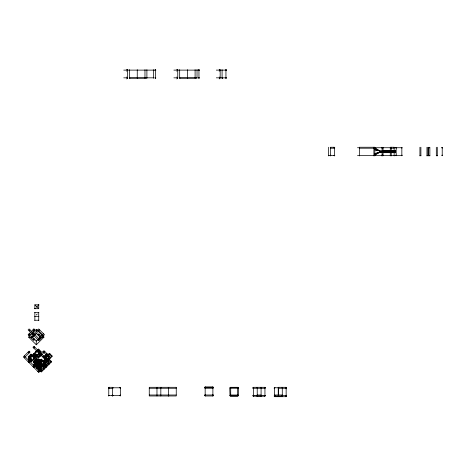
<?xml version="1.0" encoding="UTF-8"?>
<svg xmlns="http://www.w3.org/2000/svg" width="466" height="466" viewBox="0 0 466 466"><rect width="100%" height="100%" fill="white"/><g stroke="black" fill="none" stroke-linecap="round" stroke-linejoin="round"><path stroke-width="0.7" d="M36.255 331.384L36.301 329.41L43.99 337.099L36.301 344.788L28.612 337.099L36.301 329.41M34.67 308.69L38.719 308.684L38.719 304.828L34.863 304.828L34.863 308.684M34.67 312.546L38.899 312.482M34.67 316.402L38.899 316.338M38.521 304.834L38.911 304.822L36.307 307.234M38.911 320.247L34.67 320.253M226.424 70.133L225.94 70.477L225.462 70.133M226.406 70.249L226.185 69.842M330.027 155.428L330.854 155.184L330.639 155.755M382.085 147.728L382.569 147.384L383.046 147.728L383.046 155.428L382.569 155.766L382.085 155.428L382.085 147.728L382.324 148.019M383.046 147.728L382.807 148.019M382.085 155.428L382.569 155.085L383.046 155.428M34.845 354.958L34.379 356.385L33.896 355.902L34.612 355.669M34.851 366.497L35.323 365.07L35.8 365.548M35.556 365.379L36.762 363.696M45.645 360.049L45.412 360.766L44.934 360.282L46.361 359.816L45.884 359.338M205.634 387.91C205.226 388.947 204.061 387.427 205.168 387.298L212.88 387.298L213.364 387.782L212.88 388.265L205.168 388.265M212.414 395.372C212.822 394.329 213.993 395.85 212.88 395.978L205.168 395.978L204.685 395.494L205.168 395.011L212.88 395.011M108.351 395.325L108.531 395.791L109.236 395.582M252.817 395.552L252.997 396.018L253.655 395.896M253.836 395.582L253.026 395.733L253.242 395.168M401.43 147.565C401.5 148.928 403.154 147.04 401.506 147.495M260.616 395.395L261.42 395.244L261.205 395.815M401.43 155.265C401.104 156.238 403.102 155.522 401.972 155.108M278.895 387.869L277.969 387.869L278.674 387.485M275.039 396.304L274.159 396.385L274.701 395.826M278.895 396.292L277.969 396.292M281.825 395.395L282.629 395.244L282.285 395.826M35.002 308.818L34.729 308.55M38.859 304.962L38.585 304.694M129.962 78.078L129.129 78.078M154.962 77.595C156.028 76.575 156.028 79.098 154.962 78.078M180.092 78.078L179.253 78.078M198.533 77.595C199.599 76.575 199.599 79.098 198.533 78.078M213.224 387.764L213.346 387.298L212.88 386.943L205.168 386.943L204.755 387.182L204.83 387.764M126.653 71.228L127.614 70.121L126.653 69.3M126.653 78.94L127.614 77.834L126.653 77.012M176.777 71.228L177.744 70.121L176.777 69.3M176.777 78.94L177.744 77.834L176.777 77.012M219.195 71.228L220.156 70.121L219.195 69.3M219.195 78.94L220.156 77.834L219.195 77.012M395.651 151.508L382.504 151.508L374.472 153.681L382.499 151.753L395.651 151.747M36.307 314.946L37.268 313.985M29.096 330.854L30.057 329.893M28.612 335.176L29.574 334.215M33.418 330.371L34.379 329.41M32.94 334.699L38.707 328.932L44.474 334.699L38.707 340.465L28.135 329.893L29.096 328.932L39.668 339.504M32.742 337.39L32.364 337.198L39.668 329.893M31.595 338.159L33.995 335.753M34.834 334.914L36.4 333.353L40.245 337.198L36.4 333.353M32.94 339.504L33.902 338.543M37.746 334.699L38.707 333.738L41.206 336.236L38.678 338.759M33.418 339.982L34.379 339.021M38.224 335.176L39.185 334.215M34.863 339.504L33.902 340.465L30.634 337.198L32.94 334.891L33.902 335.852M38.707 335.66L39.668 334.699M43.513 333.738L36.208 341.042L36.301 344.788M36.208 340.85L37.839 339.598M42.167 337.198L38.894 340.465L37.932 339.504M28.601 352.541L29.562 351.58M33.424 347.723L34.385 346.762M24.261 357.841L30.045 352.057L29.078 351.102L23.3 356.88L38.707 372.293L49.064 361.936L46.658 359.525M33.896 348.207L34.863 347.24M28.595 357.364L31.49 354.469M33.896 356.88L31.006 353.991L28.117 356.88L29.09 357.853L29.568 357.37L28.601 356.397M28.805 359.542L38.934 349.442M29.09 360.725L30.517 360.259L30.034 359.775L29.568 361.208L31.519 359.257L31.041 358.773L31.041 359.735L30.034 358.797L30.517 358.319L31.484 359.286M29.777 359.554L30.243 360.981L31.216 361.954L41.34 351.847L38.451 348.958L28.327 359.065L29.294 360.032L29.777 359.554L28.805 358.581M28.117 361.698L31.041 358.773M32.923 356.874L35.847 353.95L36.331 354.434M37.746 352.057L38.713 351.096M28.595 362.181L29.078 361.698M33.406 357.358L36.296 354.469M38.224 352.541L38.707 352.057M30.243 360.981L30.727 360.498L31.694 361.47M29.078 362.659L30.04 361.698M33.89 357.836L34.857 356.869M35.334 354.469L36.307 355.436L36.785 354.958L35.818 353.985M38.707 353.018L39.668 352.051M30.733 361.47L40.862 351.37M38.224 351.574L41.113 354.469L38.224 357.358L37.257 356.385L37.734 355.902L38.707 356.874M33.366 361.261L43.961 350.659L49.74 356.438L38.701 367.47M33.884 362.653L44.922 351.62M34.35 362.245L34.834 361.767M39.179 362.169L36.29 359.28L33.401 362.169L34.373 363.142L34.851 362.659L35.323 364.092L36.272 365.146L37.239 364.173L35.556 362.973M34.088 364.831L39.389 359.536M32.935 366.515L33.896 365.548M36.802 364.546L36.325 364.062L36.325 365.024L35.841 364.546L36.802 364.546L35.8 363.608L34.56 364.884L39.377 369.701M37.449 361.995L36.482 362.962L35.998 362.484M37.746 361.686L38.707 360.725M42.563 356.874L43.524 355.908M35.789 363.684L36.272 363.206M35.061 364.843L35.527 366.27L36.499 367.243L41.8 361.942L38.911 359.053L33.61 364.354L34.583 365.321L35.061 364.843L34.094 363.87M33.401 366.992L38.701 361.686M39.196 361.214L41.363 359.047L43.769 361.459M46.85 353.548L43.961 356.438L47.334 358.849L46.85 358.849M34.35 366.101L36.272 365.146M33.878 367.47L41.841 359.525M43.524 357.836L47.334 354.032M34.834 366.585L35.323 366.095L34.839 365.612M35.527 366.27L36.01 365.793L36.983 366.759M44.934 357.41L45.412 356.927L44.445 355.96M36.016 366.759L41.317 361.465M36.488 366.812L36.971 366.328M38.899 364.4L39.377 363.923M44.649 359.1L49.949 353.805M36.971 367.29L37.449 366.812M45.412 358.849L38.183 366.078L39.674 367.482L40.14 368.909L41.113 369.876M44.439 361.738L43.961 361.255L46.85 358.366L46.85 359.327L45.884 358.36L48.779 355.471M38.911 369.655L52.355 356.21L49.472 353.321L44.171 358.622L45.144 359.589L45.621 359.111L44.649 358.138M48.779 356.438L49.262 355.954M36.762 368.513L38.69 366.585M37.239 368.99L39.651 366.579L39.167 366.101M47.06 361.511L46.087 360.538L46.571 360.061L47.544 361.028M44.002 366.992L41.113 364.097L38.218 366.992L39.191 367.959L39.674 367.482M46.577 361.028L51.877 355.733M39.377 368.74L41.789 366.328M40.14 368.909L40.618 368.425L41.591 369.398M42.557 366.509L48.342 360.725M37.746 371.332L42.563 366.515M46.868 361.709L46.384 361.226L38.428 369.171L39.4 370.144L39.878 369.66L38.911 368.693M38.218 371.81L41.142 368.886L41.625 369.363L38.701 372.287M43.035 366.992L43.519 366.509M48.796 358.82L51.685 361.709L41.317 372.06L40.35 371.087L40.827 370.61L41.8 371.577M46.384 367.004L45.418 366.037L45.895 365.554L46.868 366.526M40.839 371.583L51.202 361.226M221.67 77.653L222.503 77.653L222.212 78.201M226.284 78.102L226.284 77.595M109.19 387.962L108.304 387.881L108.898 387.467M112.97 388.032L112.749 387.316L108.77 387.298L108.77 395.978M395.838 155.195C395.203 156.162 397.504 155.621 396.304 155.108M428.947 147.967L428.947 147.483L428.266 147.483M253.784 387.962L252.904 387.881L253.492 387.467M257.512 395.884L256.673 395.884M261.368 395.884L260.529 395.884M274.235 388.277L274.235 388.76M281.872 396.036L282.285 395.867M168.197 387.444L168.878 387.444M168.878 395.838L168.197 395.838M212.543 387.083L212.88 386.943L212.88 395.978L212.543 395.838M212.543 387.444L212.88 387.298M205.512 395.838L205.168 395.978L205.168 386.943L205.512 387.083M382.079 151.38L374.53 149.679L382.033 151.613M374.175 155.161L382.446 150.576M374.291 155.364L382.569 150.78M222.428 78.067L221.845 78.119M225.602 78.078L226.284 78.078M330.173 147.483L330.854 147.483M334.029 147.495L334.833 147.827L333.947 147.908M441.978 155.143C441.017 155.912 443.416 155.912 442.461 155.143M286.386 388.813L286.386 388.225M34.373 366.02L35.084 365.781M44.975 365.548L45.685 365.315L45.208 364.831M39.191 370.837L39.907 370.604L39.674 371.315L24.261 355.919M160.589 387.462L161.073 387.462M256.982 387.485L257.465 387.485M260.838 387.485L261.321 387.485M282.046 387.485L282.53 387.485M38.725 320.445L38.713 312.348M155.382 69.644C153.751 70.686 157.007 70.686 155.382 69.644L155.382 78.317M198.953 69.644C197.328 70.686 200.578 70.686 198.953 69.644L198.953 78.317M108.77 388.265C109.102 388.708 114.718 388.504 112.504 387.467M112.626 395.978C114.252 394.929 111.001 394.929 112.626 395.978L112.626 387.298L112.143 387.782L112.626 388.265M205.296 395.605L204.685 395.139L205.296 394.673M212.758 394.673L213.364 395.139L212.758 395.605M225.818 69.83L226.284 69.917M253.236 387.683L252.753 388.027L253.236 388.364M264.81 387.467L265.404 387.881L264.519 387.962M42.022 337.145L43.99 337.099M123.758 70.121L155.382 70.121M173.888 70.121L198.953 70.121M216.306 70.121L225.94 70.121M129.542 77.356L146.895 77.356M179.672 77.356L197.025 77.356M123.758 77.834L127.614 77.834M146.895 77.834L153.454 77.834M173.888 77.834L177.744 77.834M216.306 77.834L220.156 77.834M222.084 77.857L225.94 77.834M357.504 147.728L359.682 147.728M374.221 147.728L390.945 147.728M393.852 147.728L401.843 147.728L401.843 155.44L357.504 155.44M428.802 147.728L428.411 147.728L428.411 155.44L428.802 155.44M330.51 148.205L334.367 148.205M359.432 148.205L374.856 148.205M390.281 148.205L394.137 148.205M382.504 150.576L395.646 150.576M382.504 150.821L395.646 150.821M382.51 152.434L395.651 152.434M395.651 152.679L382.51 152.679L374.32 147.897M328.582 155.44L334.367 155.44M419.93 155.44L420.897 155.44M426.967 155.458L427.934 155.458M429.862 155.458L428.895 155.458L428.895 155.941M436.316 155.44L437.283 155.44M31.041 359.257L31.519 359.257M41.625 369.363L40.664 369.363L41.142 369.847L41.142 368.886M230.233 387.427L237.945 387.427M112.626 387.782L120.339 387.782L120.339 395.494L108.77 395.494M230.699 387.782L229.75 387.782L229.994 395.617M237.479 387.782L238.429 387.782L238.429 395.617L237.945 395.617M274.579 387.782L278.627 387.782L278.627 395.494M237.945 387.91L238.429 387.91M149.26 388.265L176.247 388.265M253.37 388.265L264.938 388.265M278.435 388.265L286.141 388.265M149.26 395.011L176.247 395.011M261.082 395.011L257.226 395.011L257.226 395.978L261.082 395.978L261.082 387.298M282.285 395.011L274.579 395.011L274.579 396.7L286.141 396.7L286.141 387.298L278.435 387.298L278.435 396.7M229.75 395.494L230.717 395.494L230.717 387.782M238.429 395.494L237.462 395.494L237.462 387.782M253.37 395.494L257.418 395.512M261.082 395.494L264.938 395.494M282.093 395.512L286.141 395.494M230.233 395.978L237.945 395.978M274.579 395.978L282.285 395.978M28.612 337.099L31.735 337.18M282.163 395.815L282.705 396.374L281.825 396.292M274.579 395.838L274.159 395.325L275.039 395.407M274.579 395.879L274.992 396.048M205.168 387.298L205.512 387.444M212.88 388.265L212.414 387.91M205.168 395.011L205.634 395.372M428.184 155.58C428.493 154.159 429.751 156.407 428.108 155.539M264.927 387.695L265.27 387.933M264.927 395.395L265.142 395.966L264.385 395.896M36.307 355.436L37.734 355.902M45.144 359.589L46.571 360.061M29.09 357.853L30.517 358.319M44.975 363.136L44.258 362.903L44.736 362.426L45.208 363.853L43.769 362.414M29.294 360.032L30.727 360.498M45.895 365.554L45.179 365.321L45.418 366.037M34.373 363.142L35.8 363.608M34.583 365.321L36.01 365.793M39.191 367.959L40.618 368.425M39.4 370.144L40.827 370.61M286.386 387.496L286.485 388.032L285.728 387.962M286.386 395.197L286.485 395.733L285.681 395.582M286.386 395.919L286.485 396.461L285.681 396.304M256.982 395.78L256.982 395.185L257.692 395.395M374.437 147.687L382.592 152.51M274.235 388.032L274.334 387.496L275.039 387.706M34.863 304.828L38.719 308.684M37.746 329.893L43.513 335.66M32.94 329.893L33.902 330.854M29.096 333.738L30.057 334.699M31.595 336.236L36.4 341.042M48.988 353.805L51.877 356.688M46.373 354.032L49.262 356.921M43 351.62L48.779 357.399M49.472 358.138L49.949 358.616M46.577 356.21L47.06 356.694M48.988 358.622L49.466 359.1M48.313 359.298L51.202 362.187M37.973 349.442L40.862 352.331M48.103 361.936L48.586 362.414M48.336 362.647L32.94 347.246L33.902 346.279L49.297 361.686L43.519 367.47L30.523 354.475M48.796 363.637L49.274 364.115M36.045 351.37L36.523 351.847M38.451 353.776L38.934 354.253M45.907 361.709L46.384 362.187M48.313 364.115L48.796 364.598M35.562 351.847L36.045 352.331M37.973 354.259L38.451 354.737M39.144 355.471L40.105 356.432M43.961 360.294L44.922 361.255M44.247 361.936L45.691 363.381M46.181 363.859L46.658 364.342L45.697 364.342L46.181 364.82L46.175 364.342M43 361.255L43.961 362.216M40.88 359.531L43.286 361.936M35.818 354.946L35.369 354.434L35.847 354.434L35.847 353.95M43.979 363.637L44.946 364.604M33.622 353.764L36.523 356.665M43.728 363.87L46.617 366.759M43.495 364.121L43.979 364.598M33.144 354.242L36.039 357.148M38.428 359.536L41.317 362.426M43.245 364.354L46.134 367.243M33.896 355.908L44.486 366.503M43.769 366.27L44.247 366.754M43.286 366.754L43.769 367.231M28.117 352.063L29.078 353.024M36.965 361.511L42.266 366.812M31.216 356.17L31.694 356.653M33.622 358.581L34.105 359.059M36.499 361.465L36.983 361.942M38.911 363.87L39.389 364.348M41.323 366.282L41.8 366.759M43.728 368.688L44.206 369.171M36.488 361.995L39.377 364.884M39.86 365.367L41.789 367.29M30.733 356.653L31.216 357.137M33.144 359.059L33.622 359.542M34.327 360.294L35.288 361.255M36.022 361.942L36.499 362.426M38.428 364.354L38.905 364.831M39.144 365.111L40.105 366.072M40.839 366.765L41.317 367.243M43.245 369.171L43.728 369.655M34.35 361.284L35.323 362.257L34.839 362.734L33.366 361.255M34.56 363.923L39.86 369.218M40.14 369.887L40.618 370.365M33.884 366.509L34.362 366.987M38.701 371.326L39.179 371.81M264.472 395.582L265.061 395.826L265.404 395.407M45.412 356.927L45.884 358.36M45.621 359.111L46.087 360.538M36.785 354.958L37.257 356.385M39.878 369.66L40.35 371.087M29.568 357.37L30.034 358.797M334.833 155.347L334.367 155.778L333.883 155.44M34.857 312.348L34.863 320.439M442.217 147.728L442.217 155.44M437.283 147.244L437.283 155.918M436.316 147.244L436.316 155.918M429.862 147.262L429.862 155.941M428.895 147.262L428.895 148.229M427.934 147.262L427.934 155.941M426.967 147.262L426.967 155.941M420.897 147.244L420.897 155.918M419.93 147.244L419.93 155.918M396.176 147.728L396.176 155.44M394.137 155.918L394.137 147.244L390.281 147.244L390.281 155.918M391.242 147.244L391.242 155.918M382.854 147.262L382.854 148.229M382.854 154.974L382.854 155.941M381.893 147.262L381.893 148.229M381.893 154.974L381.893 155.941M374.856 155.918L374.856 147.244L359.432 147.244L359.432 155.918M373.889 147.244L373.889 155.918M334.367 155.918L334.367 147.244L330.51 147.244L330.51 155.918M328.582 147.244L328.582 155.918M282.285 387.298L282.285 396.7M278.237 387.782L278.237 395.494M274.579 387.298L274.579 394.795M264.938 395.978L264.938 387.298L253.37 387.298L253.37 395.978M264.805 395.85L264.805 396.205L253.236 396.205L253.236 395.85M260.948 395.85L260.948 396.205M257.226 387.298L257.226 394.795M257.092 395.85L257.092 396.205M253.236 387.531L253.236 388.493M225.94 69.644L225.94 78.352M222.084 69.644L222.084 78.352M220.156 69.644L220.156 78.352M197.025 69.644L197.025 78.317L179.672 78.317L179.672 69.644M195.097 69.644L195.097 78.317M187.384 69.644L187.384 78.317M177.744 69.644L177.744 78.317M168.541 387.298L168.541 395.978M160.828 387.298L160.828 395.978M156.972 387.298L156.972 395.978M153.454 69.644L153.454 78.317M146.895 69.644L146.895 78.317L129.542 78.317L129.542 69.644M144.967 69.644L144.967 78.317M137.254 69.644L137.254 78.317M127.614 69.644L127.614 78.317M36.762 364.173L36.762 364.657M112.16 395.372C112.743 396.787 113.593 394.434 112.16 395.407M119.873 387.66C120.461 389.5 121.306 386.361 119.873 387.66M119.873 395.372C120.461 397.213 121.306 394.073 119.873 395.372M395.71 147.652C396.374 148.998 397.09 146.674 395.71 147.652M441.751 147.652C442.415 148.998 443.131 146.674 441.751 147.652M33.902 328.932L28.135 334.699L29.096 335.66L34.863 329.893L33.902 328.932M34.606 354.748L34.123 355.226L35.556 355.698L35.072 356.175L34.606 354.748M176.247 387.298L149.26 387.298L149.26 395.978L176.247 395.978L176.247 387.298M237.945 387.298L230.233 387.298L230.233 388.248L237.945 388.265L237.945 387.298M237.945 395.011L230.233 395.011L230.233 396.1L237.945 396.1L237.945 395.011"/></g></svg>
